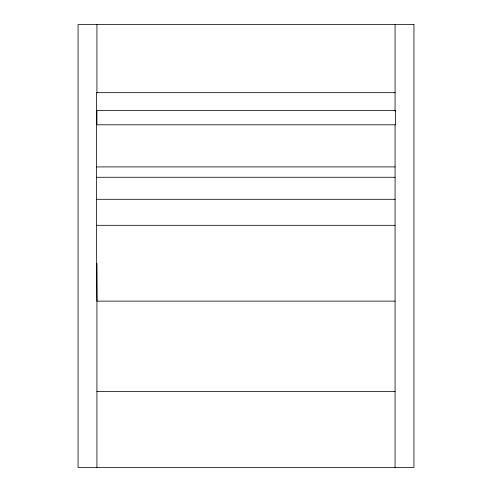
<?xml version="1.0" encoding="UTF-8"?>
<svg xmlns="http://www.w3.org/2000/svg" width="492" height="492" viewBox="0 0 492 492"><rect width="100%" height="100%" fill="white"/><g stroke="black" fill="none" stroke-linecap="round" stroke-linejoin="round"><path stroke-width="0.74" d="M395.076 92.674L96.42 92.674L96.42 225.318L96.924 301.122L395.076 301.122M96.42 166.911L395.076 166.911M96.42 177.28L395.076 177.28M96.42 199.303L395.076 199.303M96.42 225.318L395.076 225.318M96.924 391.601L395.076 391.601M395.076 24.6L395.076 111.1M395.076 124.882L395.076 467.4M96.924 24.6L96.924 92.963M96.924 263.484L96.924 467.4M413.95 24.6L78.05 24.6L78.05 467.4L413.95 467.4L413.95 24.6M395.58 110.472L96.924 110.472L96.924 124.796L395.58 124.796L395.58 110.472"/></g></svg>
